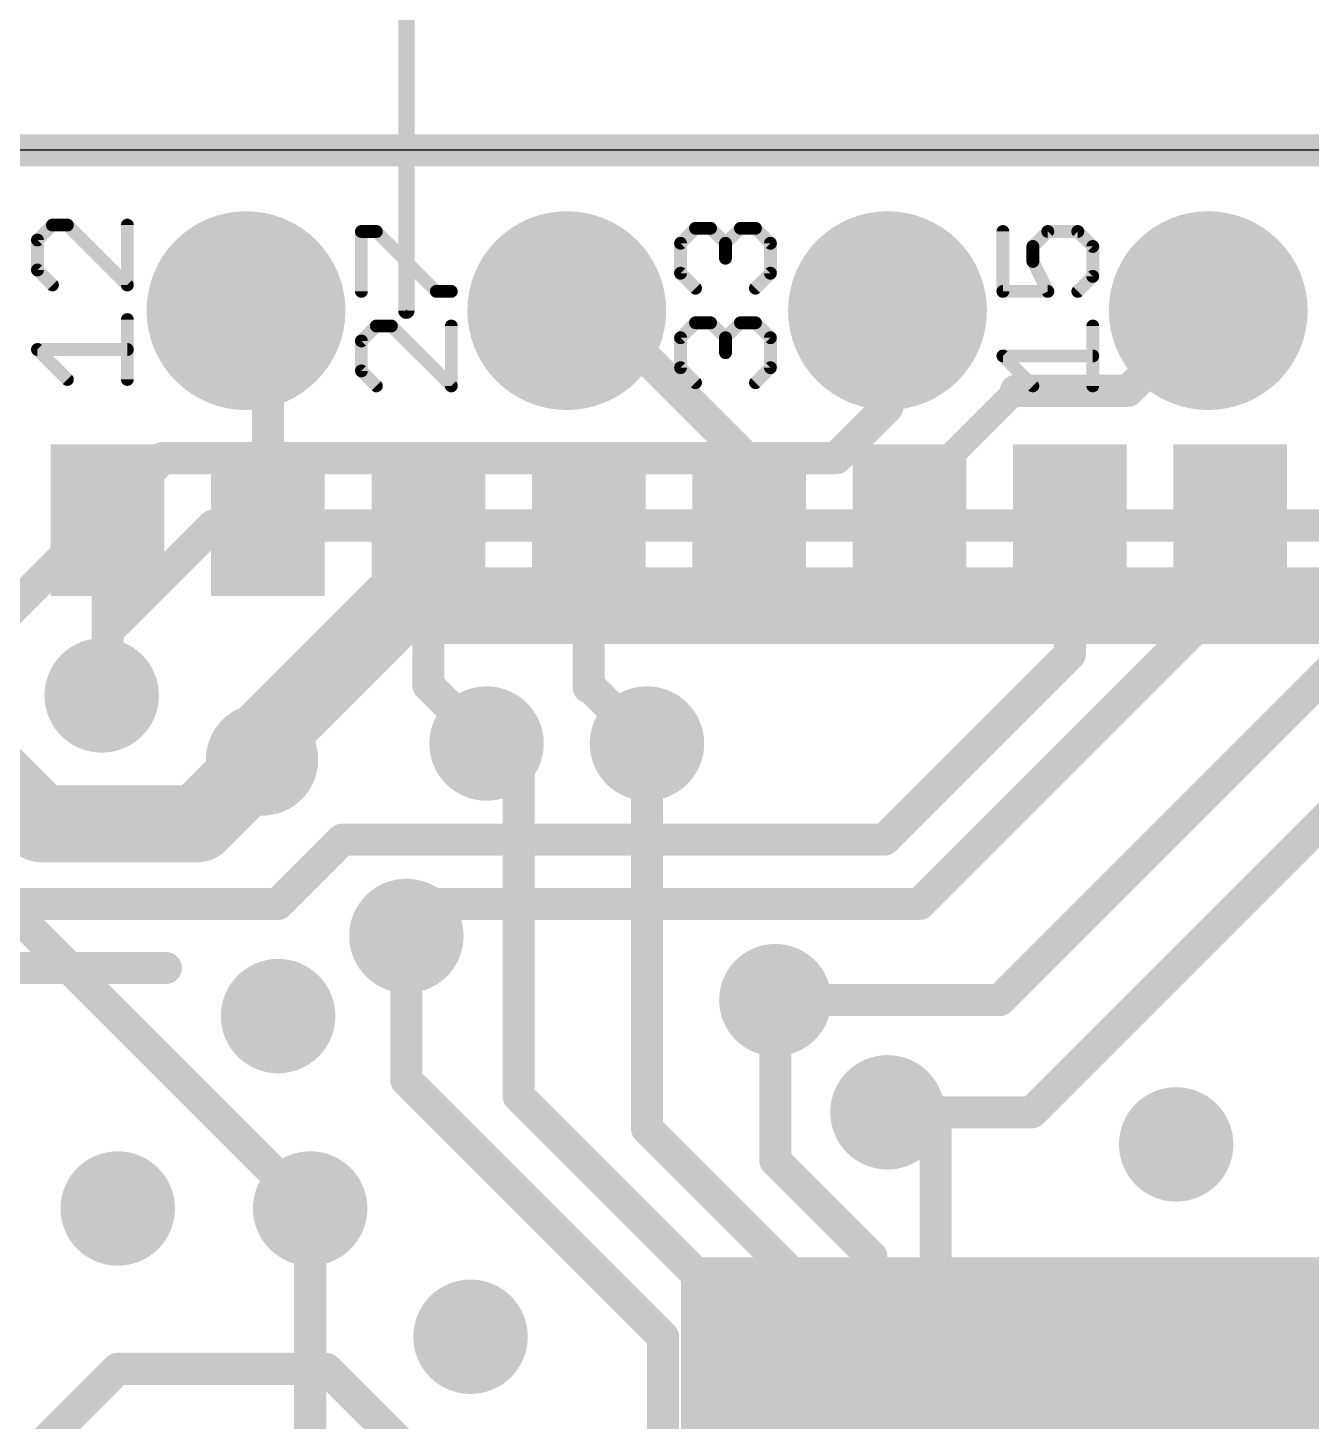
# Model space of a CAD drawing. Extents: x -6.8 to 60.3, y -8.9 to 34.9.
# Drawn here: x 27.48 to 37.64, y 12.79 to 23.83 of the extents above; entities that cross this region are included whole.
import ezdxf

# ---------------------------------------------------------------- set-up
doc = ezdxf.new("R2010")
doc.units = 0
for name, color, linetype in [('1', 12, 'CONTINUOUS'), ('16', 132, 'CONTINUOUS'), ('17', 110, 'CONTINUOUS'), ('18', 110, 'CONTINUOUS'), ('20', 53, 'CONTINUOUS'), ('21', 40, 'CONTINUOUS'), ('23', 40, 'CONTINUOUS'), ('47', 253, 'CONTINUOUS')]:
    doc.layers.add(name, color=color, linetype=linetype)

# ---------------------------------------------------------------- blocks, each defined once
blk = doc.blocks.new('ROUNDP')
at = {"const_width": 0.5}
blk.add_lwpolyline([(0, -0.25, 1), (0, 0.25, 1), (0, -0.25)], format="xyb", dxfattribs=at)
blk = doc.blocks.new('RECT')
blk.add_solid([(-0.5, -0.5), (0.5, -0.5), (-0.5, 0.5), (0.5, 0.5)])
blk = doc.blocks.new('ROUNDV')
at = {"const_width": 0.5}
blk.add_lwpolyline([(0, -0.25, 1), (0, 0.25, 1), (0, -0.25)], format="xyb", dxfattribs=at)

msp = doc.modelspace()

# ---------------------------------------------------------------- linework, layer by layer
at = {"layer": '1'}
for points, const_width in [([(44.45, 22.86), (0, 22.86)], 0.254), ([(29.384, 21.416), (29.21, 21.59)], 0.254), ([(32.004, 21.59), (31.75, 21.59)], 0.254), ([(33.194, 20.4), (32.004, 21.59)], 0.254), ([(36.195, 20.955), (36.83, 21.59)], 0.254), ([(29.384, 19.93), (29.384, 21.416)], 0.254), ([(35.306, 20.955), (36.195, 20.955)], 0.254), ([(34.671, 20.32), (35.306, 20.955)], 0.2032), ([(33.194, 19.93), (33.194, 20.4)], 0.254), ([(34.464, 20.24), (34.544, 20.32)], 0.2032), ([(34.544, 20.32), (34.671, 20.32)], 0.2032), ([(34.464, 19.93), (34.464, 20.24)], 0.254), ([(28.114, 19.93), (28.114, 18.589)], 0.254), ([(30.654, 19.93), (30.654, 18.622)], 0.254), ([(31.924, 18.606), (31.924, 19.93)], 0.254), ([(35.734, 18.8684), (35.734, 19.93)], 0.254), ([(37.004, 19.93), (37.004, 19.351)], 0.254), ([(37.004, 19.351), (34.544, 16.891)], 0.254), ([(35.433, 15.24), (39.544, 19.351)], 0.254), ([(38.274, 19.224), (35.179, 16.129)], 0.254), ([(26.3271, 18.7833), (27.5844, 17.526)], 0.6096), ([(34.2646, 17.399), (35.734, 18.8684)], 0.254), ([(28.114, 18.589), (28.067, 18.542)], 0.254), ([(30.654, 18.622), (31.115, 18.161)], 0.254), ([(31.924, 18.606), (31.94, 18.606)], 0.254), ([(31.94, 18.606), (32.385, 18.161)], 0.254), ([(28.829, 17.526), (29.337, 18.034)], 0.6096), ([(27.5844, 17.526), (28.829, 17.526)], 0.6096), ([(29.464, 16.891), (29.972, 17.399)], 0.254), ([(29.972, 17.399), (34.2646, 17.399)], 0.254), ([(27.305, 16.891), (29.464, 16.891)], 0.254), ([(30.734, 16.891), (30.48, 16.637)], 0.254), ([(34.544, 16.891), (30.734, 16.891)], 0.254), ([(27.051, 16.383), (28.575, 16.383)], 0.254), ([(33.528, 16.256), (33.401, 16.129)], 0.254), ([(33.528, 16.129), (33.528, 16.256)], 0.254), ([(35.179, 16.129), (33.401, 16.129)], 0.254), ([(35.433, 15.24), (34.29, 15.24)], 0.254), ([(29.718, 12.319), (29.718, 14.478)], 0.254)]:
    msp.add_lwpolyline(points, dxfattribs=dict(at, const_width=const_width))
for points, const_width in [([(29.2549, 21.6349, 1), (29.1651, 21.5451)], 0.127), ([(31.75, 21.6535, 1), (31.75, 21.5265)], 0.127), ([(32.0489, 21.6349, 1), (31.9591, 21.5451)], 0.127), ([(32.004, 21.5265, 1), (32.004, 21.6535)], 0.127), ([(36.8749, 21.5451, 1), (36.7851, 21.6349)], 0.127), ([(29.4475, 21.416, 1), (29.3205, 21.416)], 0.127), ([(29.3391, 21.3711, 1), (29.4289, 21.4609)], 0.127), ([(35.306, 21.0185, 1), (35.306, 20.8915)], 0.127), ([(36.195, 20.8915, 1), (36.195, 21.0185)], 0.127), ([(35.3419, 20.9191, 1), (35.2701, 20.9909)], 0.1016), ([(36.1501, 20.9999, 1), (36.2399, 20.9101)], 0.127), ([(33.2575, 20.4, 1), (33.1305, 20.4)], 0.127), ([(33.1491, 20.3551, 1), (33.2389, 20.4449)], 0.127), ([(34.544, 20.3708, 1), (34.544, 20.2692)], 0.1016), ([(34.5799, 20.2841, 1), (34.5081, 20.3559)], 0.1016), ([(34.671, 20.2692, 1), (34.671, 20.3708)], 0.1016), ([(34.5275, 20.24, 1), (34.4005, 20.24)], 0.127), ([(34.4281, 20.2759, 1), (34.4999, 20.2041)], 0.1016), ([(34.6351, 20.3559, 1), (34.7069, 20.2841)], 0.1016), ([(28.1775, 19.93, 1), (28.0505, 19.93)], 0.127), ([(29.3205, 19.93, 1), (29.4475, 19.93)], 0.127), ([(30.7175, 19.93, 1), (30.5905, 19.93)], 0.127), ([(31.9875, 19.93, 1), (31.8605, 19.93)], 0.127), ([(33.1305, 19.93, 1), (33.2575, 19.93)], 0.127), ([(34.4005, 19.93, 1), (34.5275, 19.93)], 0.127), ([(35.7975, 19.93, 1), (35.6705, 19.93)], 0.127), ([(37.0675, 19.93, 1), (36.9405, 19.93)], 0.127), ([(37.0489, 19.3061, 1), (36.9591, 19.3959)], 0.127), ([(36.9405, 19.351, 1), (37.0675, 19.351)], 0.127), ([(35.7789, 18.8235, 1), (35.6891, 18.9133)], 0.127), ([(35.6705, 18.8684, 1), (35.7975, 18.8684)], 0.127), ([(28.0505, 18.589, 1), (28.1775, 18.589)], 0.127), ([(28.1589, 18.5441, 1), (28.0691, 18.6339)], 0.127), ([(30.6989, 18.6669, 1), (30.6091, 18.5771)], 0.127), ([(30.5905, 18.622, 1), (30.7175, 18.622)], 0.127), ([(31.924, 18.6695, 1), (31.924, 18.5425)], 0.127), ([(31.8605, 18.606, 1), (31.9875, 18.606)], 0.127), ([(31.9849, 18.6509, 1), (31.8951, 18.5611)], 0.127), ([(31.94, 18.5425, 1), (31.94, 18.6695)], 0.127), ([(28.0221, 18.5869, 1), (28.1119, 18.4971)], 0.127), ([(29.4448, 17.9262, 1), (29.2292, 18.1418)], 0.3048), ([(31.0701, 18.1161, 1), (31.1599, 18.2059)], 0.127), ([(32.3401, 18.1161, 1), (32.4299, 18.2059)], 0.127), ([(27.5844, 17.6784, 1), (27.5844, 17.3736)], 0.3048), ([(27.4766, 17.4182, 1), (27.6922, 17.6338)], 0.3048), ([(28.7212, 17.6338, 1), (28.9368, 17.4182)], 0.3048), ([(28.829, 17.3736, 1), (28.829, 17.6784)], 0.3048), ([(29.972, 17.4625, 1), (29.972, 17.3355)], 0.127), ([(30.0169, 17.3541, 1), (29.9271, 17.4439)], 0.127), ([(34.2197, 17.4439, 1), (34.3095, 17.3541)], 0.127), ([(34.2646, 17.3355, 1), (34.2646, 17.4625)], 0.127), ([(29.4191, 16.9359, 1), (29.5089, 16.8461)], 0.127), ([(29.464, 16.8275, 1), (29.464, 16.9545)], 0.127), ([(30.734, 16.9545, 1), (30.734, 16.8275)], 0.127), ([(30.7789, 16.8461, 1), (30.6891, 16.9359)], 0.127), ([(34.4991, 16.9359, 1), (34.5889, 16.8461)], 0.127), ([(34.544, 16.8275, 1), (34.544, 16.9545)], 0.127), ([(30.4351, 16.6819, 1), (30.5249, 16.5921)], 0.127), ([(28.575, 16.3195, 1), (28.575, 16.4465)], 0.127), ([(33.5915, 16.256, 1), (33.4645, 16.256)], 0.127), ([(33.5729, 16.2111, 1), (33.4831, 16.3009)], 0.127), ([(33.401, 16.1925, 1), (33.401, 16.0655)], 0.127), ([(33.3561, 16.1739, 1), (33.4459, 16.0841)], 0.127), ([(35.1341, 16.1739, 1), (35.2239, 16.0841)], 0.127), ([(35.179, 16.0655, 1), (35.179, 16.1925)], 0.127), ([(33.4645, 16.129, 1), (33.5915, 16.129)], 0.127), ([(34.29, 15.3035, 1), (34.29, 15.1765)], 0.127), ([(35.3881, 15.2849, 1), (35.4779, 15.1951)], 0.127), ([(35.433, 15.1765, 1), (35.433, 15.3035)], 0.127), ([(29.7815, 14.478, 1), (29.6545, 14.478)], 0.127)]:
    msp.add_lwpolyline(points, format="xyb", dxfattribs=dict(at, const_width=const_width))
at = {"layer": '16'}
for points, const_width in [([(44.45, 22.86), (0, 22.86)], 0.254), ([(34.29, 20.828), (34.29, 21.59)], 0.254), ([(33.8836, 20.4216), (34.29, 20.828)], 0.254), ([(27.305, 19.177), (28.5496, 20.4216)], 0.254), ([(28.5496, 20.4216), (33.8836, 20.4216)], 0.254), ([(28.9522, 19.8882), (28.114, 19.05)], 0.254), ([(28.9522, 19.8882), (37.8206, 19.8882)], 0.254), ([(30.4038, 19.2532), (29.337, 18.1864)], 0.6096), ([(40.5638, 19.2532), (30.4038, 19.2532)], 0.6096), ([(28.114, 19.05), (28.114, 18.589)], 0.254), ([(28.114, 18.589), (28.067, 18.542)], 0.254), ([(29.337, 18.1864), (29.337, 18.034)], 0.6096), ([(29.464, 18.161), (29.337, 18.034)], 0.4064), ([(31.3436, 17.9324), (31.115, 18.161)], 0.254), ([(32.385, 15.113), (32.385, 18.161)], 0.254), ([(31.369, 17.9324), (31.3436, 17.9324)], 0.254), ([(31.369, 15.367), (31.369, 17.9324)], 0.254), ([(29.718, 14.478), (27.305, 16.891)], 0.254), ([(30.48, 16.637), (30.48, 15.494)], 0.254), ([(33.401, 16.129), (33.401, 14.859)], 0.254), ([(30.48, 15.494), (32.512, 13.462)], 0.254), ([(33.02, 13.716), (31.369, 15.367)], 0.254), ([(34.671, 15.24), (34.29, 15.24)], 0.254), ([(34.671, 7.112), (34.671, 15.24)], 0.254), ([(33.528, 13.97), (32.385, 15.113)], 0.254), ([(34.163, 14.097), (33.401, 14.859)], 0.254), ([(34.163, 7.366), (34.163, 14.097)], 0.254), ([(33.528, 7.493), (33.528, 13.97)], 0.254), ([(33.02, 7.747), (33.02, 13.716)], 0.254), ([(32.512, 13.462), (32.512, 8.001)], 0.254), ([(28.194, 13.208), (27.432, 12.446)], 0.254), ([(29.845, 13.208), (28.194, 13.208)], 0.254), ([(30.48, 12.573), (29.845, 13.208)], 0.254)]:
    msp.add_lwpolyline(points, dxfattribs=dict(at, const_width=const_width))
for points, const_width in [([(34.3535, 21.59, 1), (34.2265, 21.59)], 0.127), ([(34.2265, 20.828, 1), (34.3535, 20.828)], 0.127), ([(34.3349, 20.7831, 1), (34.2451, 20.8729)], 0.127), ([(28.5496, 20.4851, 1), (28.5496, 20.3581)], 0.127), ([(28.5945, 20.3767, 1), (28.5047, 20.4665)], 0.127), ([(33.8387, 20.4665, 1), (33.9285, 20.3767)], 0.127), ([(33.8836, 20.3581, 1), (33.8836, 20.4851)], 0.127), ([(28.9522, 19.9517, 1), (28.9522, 19.8247)], 0.127), ([(28.9971, 19.8433, 1), (28.9073, 19.9331)], 0.127), ([(30.4038, 19.4056, 1), (30.4038, 19.1008)], 0.3048), ([(30.5116, 19.1454, 1), (30.296, 19.361)], 0.3048), ([(28.1775, 19.05, 1), (28.0505, 19.05)], 0.127), ([(28.0691, 19.0949, 1), (28.1589, 19.0051)], 0.127), ([(28.0505, 18.589, 1), (28.1775, 18.589)], 0.127), ([(28.1589, 18.5441, 1), (28.0691, 18.6339)], 0.127), ([(28.0221, 18.5869, 1), (28.1119, 18.4971)], 0.127), ([(29.2292, 18.2942, 1), (29.4448, 18.0786)], 0.3048), ([(29.4894, 18.1864, 1), (29.1846, 18.1864)], 0.3048), ([(29.5358, 18.0892, 1), (29.3922, 18.2328)], 0.2032), ([(31.1599, 18.2059, 1), (31.0701, 18.1161)], 0.127), ([(32.4485, 18.161, 1), (32.3215, 18.161)], 0.127), ([(29.1846, 18.034, 1), (29.4894, 18.034)], 0.3048), ([(29.2652, 18.1058, 1), (29.4088, 17.9622)], 0.2032), ([(31.3436, 17.9959, 1), (31.3436, 17.8689)], 0.127), ([(31.2987, 17.8875, 1), (31.3885, 17.9773)], 0.127), ([(31.4325, 17.9324, 1), (31.3055, 17.9324)], 0.127), ([(31.369, 17.8689, 1), (31.369, 17.9959)], 0.127), ([(30.5435, 16.637, 1), (30.4165, 16.637)], 0.127), ([(33.4645, 16.129, 1), (33.3375, 16.129)], 0.127), ([(30.5249, 15.5389, 1), (30.4351, 15.4491)], 0.127), ([(30.4165, 15.494, 1), (30.5435, 15.494)], 0.127), ([(31.4139, 15.4119, 1), (31.3241, 15.3221)], 0.127), ([(31.3055, 15.367, 1), (31.4325, 15.367)], 0.127), ([(34.29, 15.3035, 1), (34.29, 15.1765)], 0.127), ([(34.7345, 15.24, 1), (34.6075, 15.24)], 0.127), ([(34.671, 15.1765, 1), (34.671, 15.3035)], 0.127), ([(32.4299, 15.1579, 1), (32.3401, 15.0681)], 0.127), ([(32.3215, 15.113, 1), (32.4485, 15.113)], 0.127), ([(33.4459, 14.9039, 1), (33.3561, 14.8141)], 0.127), ([(33.3375, 14.859, 1), (33.4645, 14.859)], 0.127), ([(29.6731, 14.4331, 1), (29.7629, 14.5229)], 0.127), ([(34.2265, 14.097, 1), (34.0995, 14.097)], 0.127), ([(34.1181, 14.0521, 1), (34.2079, 14.1419)], 0.127), ([(33.5915, 13.97, 1), (33.4645, 13.97)], 0.127), ([(33.4831, 13.9251, 1), (33.5729, 14.0149)], 0.127), ([(33.0835, 13.716, 1), (32.9565, 13.716)], 0.127), ([(32.9751, 13.6711, 1), (33.0649, 13.7609)], 0.127), ([(32.5755, 13.462, 1), (32.4485, 13.462)], 0.127), ([(32.4671, 13.4171, 1), (32.5569, 13.5069)], 0.127), ([(28.194, 13.2715, 1), (28.194, 13.1445)], 0.127), ([(28.2389, 13.1631, 1), (28.1491, 13.2529)], 0.127), ([(29.8899, 13.2529, 1), (29.8001, 13.1631)], 0.127), ([(29.845, 13.1445, 1), (29.845, 13.2715)], 0.127)]:
    msp.add_lwpolyline(points, format="xyb", dxfattribs=dict(at, const_width=const_width))
at = {"layer": '20'}
msp.add_line((48.26, 22.86), (2.54, 22.86), dxfattribs=at)
at = {"layer": '21', "const_width": 0.1016}
for points in [[(27.677, 22.2677), (27.5584, 22.1491)], [(27.7957, 22.2677), (27.677, 22.2677)], [(28.2702, 21.7932), (27.7957, 22.2677)], [(28.2702, 22.2677), (28.2702, 21.7932)], [(32.6511, 22.1237), (32.7697, 22.2423)], [(32.7697, 22.2423), (32.8884, 22.2423)], [(32.8884, 22.2423), (33.007, 22.1237)], [(33.007, 22.1237), (33.1256, 22.2423)], [(33.1256, 22.2423), (33.2443, 22.2423)], [(33.2443, 22.2423), (33.3629, 22.1237)], [(27.5584, 22.1491), (27.5584, 21.9118)], [(30.1238, 21.7424), (30.1238, 22.2169)], [(30.1238, 22.2169), (30.2424, 22.2169)], [(30.2424, 22.2169), (30.717, 21.7424)], [(35.2038, 22.2169), (35.2038, 21.7424)], [(35.4411, 22.0983), (35.5597, 22.2169)], [(35.5597, 22.2169), (35.797, 22.2169)], [(35.797, 22.2169), (35.9156, 22.0983)], [(32.6511, 21.8864), (32.6511, 22.1237)], [(33.007, 22.1237), (33.007, 22.0051)], [(33.3629, 22.1237), (33.3629, 21.8864)], [(35.4411, 21.9797), (35.4411, 22.0983)], [(35.9156, 22.0983), (35.9156, 21.861)], [(27.5584, 21.9118), (27.677, 21.7932)], [(35.5597, 21.7424), (35.4411, 21.9797)], [(32.7697, 21.7678), (32.6511, 21.8864)], [(33.3629, 21.8864), (33.2443, 21.7678)], [(35.9156, 21.861), (35.797, 21.7424)], [(30.717, 21.7424), (30.8356, 21.7424)], [(35.2038, 21.7424), (35.5597, 21.7424)], [(28.2702, 21.0448), (28.2702, 21.5193)], [(32.6511, 21.3753), (32.7697, 21.4939)], [(32.7697, 21.4939), (32.8884, 21.4939)], [(32.8884, 21.4939), (33.007, 21.3753)], [(33.007, 21.3753), (33.1256, 21.4939)], [(33.1256, 21.4939), (33.2443, 21.4939)], [(33.2443, 21.4939), (33.3629, 21.3753)], [(30.2424, 21.4685), (30.1238, 21.3499)], [(30.3611, 21.4685), (30.2424, 21.4685)], [(30.8356, 20.994), (30.3611, 21.4685)], [(30.8356, 21.4685), (30.8356, 20.994)], [(32.6511, 21.138), (32.6511, 21.3753)], [(33.007, 21.3753), (33.007, 21.2567)], [(33.3629, 21.3753), (33.3629, 21.138)], [(35.9156, 20.994), (35.9156, 21.4685)], [(27.7957, 21.0448), (27.5584, 21.2821)], [(27.5584, 21.2821), (28.2702, 21.2821)], [(30.1238, 21.3499), (30.1238, 21.1126)], [(35.4411, 20.994), (35.2038, 21.2313)], [(35.2038, 21.2313), (35.9156, 21.2313)], [(30.1238, 21.1126), (30.2424, 20.994)], [(32.7697, 21.0194), (32.6511, 21.138)], [(33.3629, 21.138), (33.2443, 21.0194)]]:
    msp.add_lwpolyline(points, dxfattribs=at)
at = {"layer": '21', "const_width": 0.0508}
for points in [[(27.677, 22.2931, 1), (27.677, 22.2423)], [(27.695, 22.2498, 1), (27.6591, 22.2857)], [(27.8136, 22.2857, 1), (27.7777, 22.2498)], [(27.7957, 22.2423, 1), (27.7957, 22.2931)], [(28.2956, 22.2677, 1), (28.2448, 22.2677)], [(32.7697, 22.2677, 1), (32.7697, 22.2169)], [(32.7877, 22.2244, 1), (32.7518, 22.2603)], [(32.9063, 22.2603, 1), (32.8704, 22.2244)], [(32.8884, 22.2169, 1), (32.8884, 22.2677)], [(33.1256, 22.2677, 1), (33.1256, 22.2169)], [(33.1436, 22.2244, 1), (33.1077, 22.2603)], [(33.2622, 22.2603, 1), (33.2263, 22.2244)], [(33.2443, 22.2169, 1), (33.2443, 22.2677)], [(27.5404, 22.1671, 1), (27.5764, 22.1311)], [(27.5838, 22.1491, 1), (27.533, 22.1491)], [(30.1492, 22.2169, 1), (30.0984, 22.2169)], [(30.1238, 22.2423, 1), (30.1238, 22.1915)], [(30.2604, 22.2349, 1), (30.2245, 22.199)], [(30.2424, 22.1915, 1), (30.2424, 22.2423)], [(35.2292, 22.2169, 1), (35.1784, 22.2169)], [(35.5597, 22.2423, 1), (35.5597, 22.1915)], [(35.5777, 22.199, 1), (35.5417, 22.2349)], [(35.8149, 22.2349, 1), (35.779, 22.199)], [(35.797, 22.1915, 1), (35.797, 22.2423)], [(32.6331, 22.1417, 1), (32.6691, 22.1057)], [(32.6765, 22.1237, 1), (32.6257, 22.1237)], [(32.989, 22.1417, 1), (33.025, 22.1057)], [(33.0324, 22.1237, 1), (32.9816, 22.1237)], [(32.989, 22.1057, 1), (33.025, 22.1417)], [(33.3883, 22.1237, 1), (33.3375, 22.1237)], [(33.3449, 22.1057, 1), (33.3809, 22.1417)], [(35.4231, 22.1163, 1), (35.459, 22.0803)], [(35.4665, 22.0983, 1), (35.4157, 22.0983)], [(35.941, 22.0983, 1), (35.8902, 22.0983)], [(35.8976, 22.0803, 1), (35.9336, 22.1163)], [(27.5764, 21.9298, 1), (27.5404, 21.8939)], [(32.9816, 22.0051, 1), (33.0324, 22.0051)], [(35.4638, 21.991, 1), (35.4183, 21.9683)], [(35.4157, 21.9797, 1), (35.4665, 21.9797)], [(27.533, 21.9118, 1), (27.5838, 21.9118)], [(32.6691, 21.9044, 1), (32.6331, 21.8685)], [(32.6257, 21.8864, 1), (32.6765, 21.8864)], [(33.3375, 21.8864, 1), (33.3883, 21.8864)], [(33.3809, 21.8685, 1), (33.3449, 21.9044)], [(35.8902, 21.861, 1), (35.941, 21.861)], [(35.9336, 21.8431, 1), (35.8976, 21.879)], [(27.6591, 21.7752, 1), (27.695, 21.8112)], [(28.2448, 21.7932, 1), (28.2956, 21.7932)], [(28.2522, 21.7752, 1), (28.2882, 21.8112)], [(30.0984, 21.7424, 1), (30.1492, 21.7424)], [(30.717, 21.7678, 1), (30.717, 21.717)], [(30.699, 21.7244, 1), (30.7349, 21.7604)], [(30.8356, 21.717, 1), (30.8356, 21.7678)], [(32.7518, 21.7498, 1), (32.7877, 21.7858)], [(33.2263, 21.7858, 1), (33.2622, 21.7498)], [(35.2038, 21.7678, 1), (35.2038, 21.717)], [(35.1784, 21.7424, 1), (35.2292, 21.7424)], [(35.537, 21.731, 1), (35.5824, 21.7538)], [(35.5597, 21.717, 1), (35.5597, 21.7678)], [(35.779, 21.7604, 1), (35.8149, 21.7244)], [(28.2956, 21.5193, 1), (28.2448, 21.5193)], [(32.7697, 21.5193, 1), (32.7697, 21.4685)], [(32.7877, 21.476, 1), (32.7518, 21.5119)], [(32.9063, 21.5119, 1), (32.8704, 21.476)], [(32.8884, 21.4685, 1), (32.8884, 21.5193)], [(33.1256, 21.5193, 1), (33.1256, 21.4685)], [(33.1436, 21.476, 1), (33.1077, 21.5119)], [(33.2622, 21.5119, 1), (33.2263, 21.476)], [(33.2443, 21.4685, 1), (33.2443, 21.5193)], [(30.2424, 21.4939, 1), (30.2424, 21.4431)], [(30.2604, 21.4506, 1), (30.2245, 21.4865)], [(30.379, 21.4865, 1), (30.3431, 21.4506)], [(30.3611, 21.4431, 1), (30.3611, 21.4939)], [(30.861, 21.4685, 1), (30.8102, 21.4685)], [(32.6765, 21.3753, 1), (32.6257, 21.3753)], [(32.6331, 21.3932, 1), (32.6691, 21.3573)], [(33.0324, 21.3753, 1), (32.9816, 21.3753)], [(32.989, 21.3932, 1), (33.025, 21.3573)], [(32.989, 21.3573, 1), (33.025, 21.3932)], [(33.3883, 21.3753, 1), (33.3375, 21.3753)], [(33.3449, 21.3573, 1), (33.3809, 21.3932)], [(35.941, 21.4685, 1), (35.8902, 21.4685)], [(27.5764, 21.3, 1), (27.5404, 21.2641)], [(27.5584, 21.3075, 1), (27.5584, 21.2567)], [(28.2702, 21.2567, 1), (28.2702, 21.3075)], [(30.1492, 21.3499, 1), (30.0984, 21.3499)], [(30.1058, 21.3678, 1), (30.1418, 21.3319)], [(32.9816, 21.2567, 1), (33.0324, 21.2567)], [(35.2218, 21.2492, 1), (35.1858, 21.2133)], [(35.2038, 21.2567, 1), (35.2038, 21.2059)], [(35.9156, 21.2059, 1), (35.9156, 21.2567)], [(27.7777, 21.0268, 1), (27.8136, 21.0627)], [(30.1418, 21.1306, 1), (30.1058, 21.0947)], [(30.0984, 21.1126, 1), (30.1492, 21.1126)], [(32.6691, 21.156, 1), (32.6331, 21.1201)], [(32.6257, 21.138, 1), (32.6765, 21.138)], [(33.3375, 21.138, 1), (33.3883, 21.138)], [(33.3809, 21.1201, 1), (33.3449, 21.156)], [(28.2448, 21.0448, 1), (28.2956, 21.0448)], [(30.2245, 20.976, 1), (30.2604, 21.0119)], [(30.8102, 20.994, 1), (30.861, 20.994)], [(30.8176, 20.976, 1), (30.8536, 21.0119)], [(32.7518, 21.0014, 1), (32.7877, 21.0373)], [(33.2263, 21.0373, 1), (33.2622, 21.0014)], [(35.4231, 20.976, 1), (35.459, 21.0119)], [(35.8902, 20.994, 1), (35.941, 20.994)]]:
    msp.add_lwpolyline(points, format="xyb", dxfattribs=at)
at = {"layer": '23'}
msp.add_point((30.48, 21.59), dxfattribs=at)
at = {"layer": '47', "const_width": 0.13}
for points in [[(30.48, 21.59), (30.48, 28.62)], [(24.13, 22.86), (60.243, 22.86)]]:
    msp.add_lwpolyline(points, dxfattribs=at)
at = {"layer": '47', "const_width": 0.065}
msp.add_lwpolyline([(30.4475, 21.59, 1), (30.5125, 21.59)], format="xyb", dxfattribs=at)

# ---------------------------------------------------------------- block references
at = {"layer": '1'}
for p, xscale, yscale, rotation in [((28.114, 19.93), 1.2, 0.9, 90), ((29.384, 19.93), 1.2, 0.9, 90), ((30.654, 19.93), 1.2, 0.9, 90), ((31.924, 19.93), 1.2, 0.9, 90), ((33.194, 19.93), 1.2, 0.9, 90), ((34.464, 19.93), 1.2, 0.9, 90), ((35.734, 19.93), 1.2, 0.9, 90), ((37.004, 19.93), 1.2, 0.9, 90), ((35.654, 11.09), 6, 6, 270)]:
    msp.add_blockref('RECT', p, dxfattribs=dict(at, xscale=xscale, yscale=yscale, rotation=rotation))
at = {"layer": '17', "xscale": 1.5748, "yscale": 1.5748, "rotation": 90}
for p in [(29.21, 21.59), (29.21, 21.59), (31.75, 21.59), (31.75, 21.59), (34.29, 21.59), (34.29, 21.59), (36.83, 21.59), (36.83, 21.59)]:
    msp.add_blockref('ROUNDP', p, dxfattribs=at)
at = {"layer": '18'}
for p, xscale, yscale in [((28.067, 18.542), 0.9064, 0.9064), ((28.067, 18.542), 0.9064, 0.9064), ((31.115, 18.161), 0.9064, 0.9064), ((31.115, 18.161), 0.9064, 0.9064), ((32.385, 18.161), 0.9064, 0.9064), ((32.385, 18.161), 0.9064, 0.9064), ((29.337, 18.034), 0.889, 0.889), ((29.337, 18.034), 0.889, 0.889), ((30.48, 16.637), 0.9064, 0.9064), ((30.48, 16.637), 0.9064, 0.9064), ((33.401, 16.129), 0.889, 0.889), ((33.401, 16.129), 0.889, 0.889), ((29.464, 16.002), 0.9064, 0.9064), ((29.464, 16.002), 0.9064, 0.9064), ((34.29, 15.24), 0.9064, 0.9064), ((34.29, 15.24), 0.9064, 0.9064), ((36.576, 14.986), 0.9064, 0.9064), ((36.576, 14.986), 0.9064, 0.9064), ((28.194, 14.478), 0.9064, 0.9064), ((28.194, 14.478), 0.9064, 0.9064), ((29.718, 14.478), 0.9064, 0.9064), ((29.718, 14.478), 0.9064, 0.9064), ((35.687, 13.589), 0.9064, 0.9064), ((35.687, 13.589), 0.9064, 0.9064), ((30.988, 13.462), 0.9064, 0.9064), ((30.988, 13.462), 0.9064, 0.9064)]:
    msp.add_blockref('ROUNDV', p, dxfattribs=dict(at, xscale=xscale, yscale=yscale))

doc.saveas('drawing.dxf')
